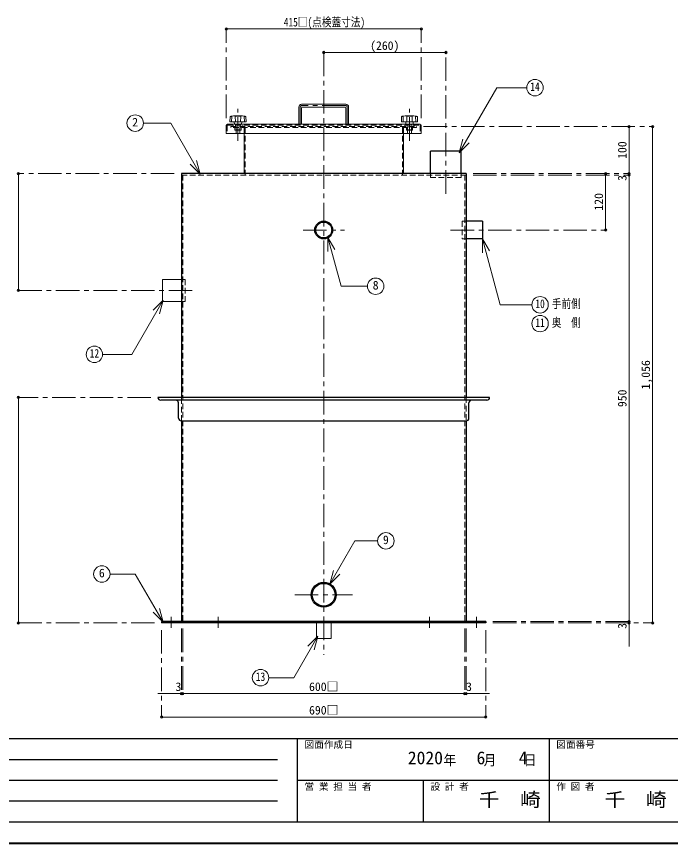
# Model space of a CAD drawing. Units: millimetres at full size, sheet at 1:10. Extents: x -2123 to 1927, y -1358 to 1452.
# Drawn here: x -752 to 640, y -1358 to 401 of the extents above; entities that cross this region are included whole.
import ezdxf
from ezdxf.enums import TextEntityAlignment as Align

# ---------------------------------------------------------------- set-up
doc = ezdxf.new("R2010")
doc.units = ezdxf.units.MM
doc.header["$LTSCALE"] = 10
doc.header["$PDMODE"] = 32
doc.header["$PDSIZE"] = 5
doc.linetypes.add('CHAIN1', pattern=[8, 5, -1, 1, -1])
doc.linetypes.add('DASHED1', pattern=[1.8, 1.2, -0.6])
doc.layers.add('0-0', color=7, linetype='Continuous', lineweight=18)
doc.styles.add('ＭＳ ゴシック', font='')
doc.styles.get('ＭＳ ゴシック').set_extended_font_data('MS Gothic')

msp = doc.modelspace()

# ---------------------------------------------------------------- linework, layer by layer
at = {"layer": '0-0', "color": 4, "linetype": 'CHAIN1', "lineweight": 9}
for p, q in [((-305.3, 184.91), (-305.3, 374.51)), ((109.7, 184.91), (109.7, 374.51)), ((-97.8, 324.51), (-97.8, -957.09)), ((162.2, 23.91), (162.2, 324.51)), ((-50.8, 211.51), (-144.8, 211.51)), ((-280.3, 136.91), (-280.3, 204.51)), ((-147.8, 208.51), (-147.8, 171.91)), ((-47.8, 208.51), (-47.8, 171.91)), ((84.7, 136.91), (84.7, 204.51)), ((114.7, 166.91), (602.2, 166.91)), ((-415.8, 66.91), (-747.8, 66.91)), ((220.2, 66.91), (552.2, 66.91)), ((220.2, 63.91), (552.2, 63.91)), ((-141.8, -53.09), (-53.8, -53.09)), ((172.2, -53.09), (502.2, -53.09)), ((-747.8, -181.59), (-367.8, -181.59)), ((-465.8, -409.09), (-747.8, -409.09)), ((-159.3, -829.09), (-36.3, -829.09)), ((-422.8, -876.09), (-422.8, -899.09)), ((-322.8, -876.09), (-322.8, -899.09)), ((127.2, -876.09), (127.2, -899.09)), ((227.2, -876.09), (227.2, -899.09)), ((-457.8, -889.09), (-747.8, -889.09)), ((262.2, -886.09), (552.2, -886.09)), ((262.2, -889.09), (602.2, -889.09)), ((-442.8, -904.09), (-442.8, -1089.29)), ((-400.8, -901.09), (-400.8, -1039.29)), ((-397.8, -901.09), (-397.8, -1039.29)), ((202.2, -901.09), (202.2, -1039.29)), ((205.2, -901.09), (205.2, -1039.29)), ((247.2, -904.09), (247.2, -1089.29))]:
    msp.add_line(p, q, dxfattribs=at)
at = {"layer": '0-0', "color": 4, "lineweight": 9}
for p, q in [((-305.3, 374.51), (109.7, 374.51)), ((162.2, 324.51), (-97.8, 324.51)), ((552.2, 66.91), (552.2, 166.91)), ((602.2, -889.09), (602.2, 166.91)), ((-267.3, 151.91), (-267.3, 66.91)), ((71.7, 151.91), (71.7, 66.91)), ((-747.8, 66.91), (-747.8, -181.59)), ((502.2, -53.09), (502.2, 66.91)), ((552.2, 66.91), (552.2, 63.91)), ((552.2, -886.09), (552.2, 63.91)), ((-747.8, -409.09), (-747.8, -889.09)), ((552.2, -886.09), (552.2, -939.09)), ((-397.8, -1039.29), (-450.8, -1039.29)), ((-397.8, -1039.29), (202.2, -1039.29)), ((202.2, -1039.29), (255.2, -1039.29)), ((-442.8, -1089.29), (247.2, -1089.29))]:
    msp.add_line(p, q, dxfattribs=at)
at = {"layer": '0-0'}
for p, q in [((190.74, 110.87), (270.86, 249.64)), ((334.29, 249.64), (270.86, 249.64)), ((-144.8, 214.51), (-50.8, 214.51)), ((-150.8, 208.51), (-150.8, 171.91)), ((-144.8, 207.01), (-144.8, 171.91)), ((-143.3, 208.51), (-52.3, 208.51)), ((-50.8, 207.01), (-50.8, 171.91)), ((-44.8, 208.51), (-44.8, 171.91)), ((-297.47, 177.13), (-297.13, 187.64)), ((-297.07, 176.71), (-263.53, 176.71)), ((-289.71, 189.5), (-295.62, 189.19)), ((-293.85, 176.71), (-293.46, 188.35)), ((-271.31, 189.51), (-289.29, 189.51)), ((-287.93, 172.28), (-288.3, 176.71)), ((-285.78, 176.71), (-286.17, 188.35)), ((-274.82, 176.71), (-274.43, 188.35)), ((-272.67, 172.28), (-272.3, 176.71)), ((-270.89, 189.5), (-264.98, 189.19)), ((-266.75, 176.71), (-267.14, 188.35)), ((-263.13, 177.13), (-263.47, 187.64)), ((67.53, 177.13), (67.87, 187.64)), ((101.47, 176.71), (67.93, 176.71)), ((75.29, 189.5), (69.38, 189.19)), ((71.15, 176.71), (71.54, 188.35)), ((75.71, 189.51), (93.69, 189.51)), ((77.07, 172.28), (76.7, 176.71)), ((79.22, 176.71), (78.83, 188.35)), ((90.18, 176.71), (90.57, 188.35)), ((92.33, 172.28), (92.7, 176.71)), ((94.11, 189.5), (100.02, 189.19)), ((98.25, 176.71), (97.86, 188.35)), ((101.87, 177.13), (101.53, 187.64)), ((-481.56, 174.23), (-423.53, 174.23)), ((-361, 65.93), (-423.53, 174.23)), ((-305.3, 169.91), (-305.3, 151.91)), ((107.7, 171.91), (-303.3, 171.91)), ((109.7, 169.91), (109.7, 151.91)), ((109.7, 151.91), (-305.3, 151.91)), ((190.74, 110.87), (198.5, 139.84)), ((190.74, 110.87), (211.95, 132.08)), ((-361, 65.93), (-368.76, 94.9)), ((-361, 65.93), (-382.21, 87.14)), ((-88.82, -68.69), (-73.82, -94.67)), ((-88.82, -68.69), (-88.82, -98.69)), ((239.93, -71.7), (254.93, -97.68)), ((239.93, -71.7), (239.93, -101.7)), ((239.93, -71.7), (277.57, -212.17)), ((-440.8, -158.09), (-440.8, -205.09)), ((-400.8, -158.09), (-440.8, -158.09)), ((-439.86, -202.67), (-506.23, -317.62)), ((-439.86, -202.67), (-461.07, -223.88)), ((-439.86, -202.67), (-447.63, -231.64)), ((-400.8, -205.09), (-440.8, -205.09)), ((345.25, -212.17), (277.57, -212.17)), ((-506.23, -317.62), (-568.38, -317.62)), ((-84.99, -806.64), (-31.68, -714.31)), ((17.01, -714.31), (-31.68, -714.31)), ((-498.86, -784.91), (-552.56, -784.91)), ((-439.58, -887.59), (-498.86, -784.91)), ((-84.99, -806.64), (-77.22, -777.66)), ((-84.99, -806.64), (-63.77, -785.42)), ((-439.58, -887.59), (-447.34, -858.61)), ((-439.58, -887.59), (-460.79, -866.37)), ((-113.3, -922.09), (-113.3, -889.09)), ((-82.3, -922.09), (-82.3, -889.09)), ((-110.67, -917.33), (-161.57, -1005.5)), ((-110.67, -917.33), (-131.88, -938.54)), ((-110.67, -917.33), (-118.43, -946.31)), ((-113.3, -922.09), (-82.3, -922.09)), ((-161.57, -1005.5), (-214.77, -1005.5))]:
    msp.add_line(p, q, dxfattribs=at)
at = {"layer": '0-0', "color": 4, "linetype": 'DASHED1', "lineweight": 9}
for p, q in [((-303.3, 169.91), (106.7, 169.91)), ((-303.3, 168.91), (-303.3, 151.91)), ((-295.3, 166.91), (-295.3, 164.91)), ((-290.3, 166.91), (-290.3, 169.91)), ((-286.8, 164.61), (-286.8, 159.91)), ((-285.3, 164.91), (-285.3, 171.91)), ((-284.3, 152.41), (-284.3, 171.91)), ((-280.3, 164.61), (-280.3, 159.91)), ((-276.3, 152.41), (-276.3, 171.91)), ((-275.3, 164.91), (-275.3, 171.91)), ((-274.05, 159.41), (-273.8, 159.91)), ((-273.8, 164.61), (-273.8, 159.91)), ((-270.3, 166.91), (-270.3, 169.91)), ((-267.3, 163.91), (-267.3, 151.91)), ((-265.3, 164.91), (-265.3, 63.91)), ((69.7, 164.91), (69.7, 63.91)), ((71.7, 163.91), (71.7, 151.91)), ((74.7, 166.91), (74.7, 169.91)), ((78.2, 164.61), (78.2, 159.91)), ((78.45, 159.41), (78.2, 159.91)), ((79.7, 164.91), (79.7, 171.91)), ((80.7, 152.41), (80.7, 171.91)), ((84.7, 164.61), (84.7, 159.91)), ((88.7, 152.41), (88.7, 171.91)), ((89.7, 164.91), (89.7, 171.91)), ((91.2, 164.61), (91.2, 159.91)), ((94.7, 166.91), (94.7, 169.91)), ((107.7, 168.91), (107.7, 151.91)), ((-276.3, 152.41), (-284.3, 152.41)), ((-283.8, 151.91), (-284.3, 152.41)), ((-276.3, 152.41), (-276.8, 151.91)), ((80.7, 152.41), (81.2, 151.91)), ((80.7, 152.41), (88.7, 152.41)), ((88.2, 151.91), (88.7, 152.41)), ((-400.8, -158.09), (-392.8, -158.09)), ((-392.8, -158.09), (-392.8, -205.09)), ((-400.8, -205.09), (-392.8, -205.09)), ((-429.8, -886.09), (-429.8, -889.09)), ((-415.8, -886.09), (-415.8, -889.09)), ((-113.3, -889.09), (-113.3, -886.09)), ((-82.3, -889.09), (-82.3, -886.09)), ((220.2, -886.09), (220.2, -889.09)), ((234.2, -886.09), (234.2, -889.09))]:
    msp.add_line(p, q, dxfattribs=at)
at = {"layer": '0-0', "color": 5, "lineweight": 25}
for p, q in [((129.7, 66.91), (129.7, 114.91)), ((194.7, 114.91), (129.7, 114.91)), ((194.7, 66.91), (194.7, 114.91)), ((205.2, 66.91), (-400.8, 66.91)), ((-400.8, 66.91), (-400.8, -409.09)), ((205.2, 66.91), (205.2, -409.09)), ((240.2, -34.09), (205.2, -34.09)), ((255.2, -409.09), (-450.8, -409.09)), ((249.2, -415.09), (-444.8, -415.09)), ((-406.8, -453.09), (-406.8, -421.09)), ((211.2, -453.09), (211.2, -421.09)), ((-400.8, -459.09), (-400.8, -886.09)), ((-400.8, -459.09), (205.2, -459.09)), ((205.2, -459.09), (205.2, -886.09)), ((-442.8, -886.09), (-442.8, -889.09)), ((247.2, -886.09), (-442.8, -886.09)), ((247.2, -889.09), (-442.8, -889.09)), ((247.2, -886.09), (247.2, -889.09))]:
    msp.add_line(p, q, dxfattribs=at)
at = {"layer": '0-0', "linetype": 'DASHED1'}
for p, q in [((205.2, 63.91), (-400.8, 63.91)), ((-397.8, 63.91), (-397.8, -886.09)), ((129.7, 58.91), (129.7, 66.91)), ((194.7, 58.91), (129.7, 58.91)), ((194.7, 58.91), (194.7, 66.91)), ((202.2, 63.91), (202.2, -886.09)), ((205.2, -72.09), (197.2, -72.09)), ((-400.8, -459.09), (-400.8, -409.09)), ((205.2, -409.09), (205.2, -459.09)), ((-329.8, -886.09), (-329.8, -889.09)), ((-315.8, -886.09), (-315.8, -889.09)), ((120.2, -886.09), (120.2, -889.09)), ((134.2, -886.09), (134.2, -889.09))]:
    msp.add_line(p, q, dxfattribs=at)
at = {"layer": '0-0', "color": 6, "lineweight": 25}
for p, q in [((-2077.8, -1134.52), (1882.2, -1134.52)), ((-153.52, -1313.09), (-153.52, -1134.52)), ((382.2, -1134.52), (382.2, -1313.09)), ((-1124.94, -1179.16), (-196.37, -1179.16)), ((-196.37, -1223.8), (-1124.94, -1223.8)), ((1882.2, -1223.8), (-153.52, -1223.8)), ((114.34, -1313.09), (114.34, -1223.8)), ((-196.37, -1268.44), (-1124.94, -1268.44)), ((1882.2, -1313.09), (-2077.8, -1313.09))]:
    msp.add_line(p, q, dxfattribs=at)
at = {"layer": '0-0', "color": 1, "lineweight": 40}
msp.add_line((1927.2, -1358.09), (-2122.8, -1358.09), dxfattribs=at)
at = {"layer": '0-0', "color": 4, "linetype": 'DASHED1', "lineweight": 9}
for points in [[(-295.3, 166.91), (99.7, 166.91), (99.7, 164.91), (-295.3, 164.91)], [(-274.05, 159.41), (-286.55, 159.41), (-286.8, 159.91)], [(78.45, 159.41), (90.95, 159.41), (91.2, 159.91)]]:
    msp.add_lwpolyline(points, dxfattribs=at)
at = {"layer": '0-0', "linetype": 'DASHED1'}
msp.add_lwpolyline([(205.2, -34.09), (197.2, -34.09), (197.2, -72.09)], dxfattribs=at)
at = {"layer": '0-0', "color": 5, "lineweight": 25}
msp.add_lwpolyline([(240.2, -34.09), (240.2, -72.09), (205.2, -72.09)], dxfattribs=at)
at = {"layer": '0-0'}
msp.add_lwpolyline([(-88.82, -68.69), (-60.95, -172.7), (-4.78, -172.7)], dxfattribs=at)
for centre in [(351.79, 249.64), (-499.06, 174.23), (12.72, -172.7), (362.75, -212.17), (362.75, -252.17), (-585.88, -317.62), (34.51, -714.31), (-570.06, -784.91), (-232.27, -1005.5)]:
    msp.add_circle(centre, 17.5, dxfattribs=at)
at = {"layer": '0-0', "color": 5, "lineweight": 25}
for centre, radius in [((-97.8, -53.09), 19), ((-97.8, -53.09), 17), ((-97.8, -829.09), 26.5), ((-97.8, -829.09), 24.3)]:
    msp.add_circle(centre, radius, dxfattribs=at)
at = {"layer": '0-0'}
for centre, radius, start, end in [((-144.8, 208.51), 6, 90, 180), ((-50.8, 208.51), 6, 0, 90), ((-143.3, 207.01), 1.5, 90, 180), ((-52.3, 207.01), 1.5, 0, 90), ((-297.07, 177.11), 0.4, 178.15415, 270), ((-295.53, 187.59), 1.6, 93.01913, 178.15415), ((-295.91, 187.06), 1.66, 93.02757, 128.73305), ((-295.84, 180.75), 7.97, 72.62002, 91.09064), ((-289.29, 181.51), 8, 90, 93.01913), ((-285.77, 188.36), 0.4, 97.29873, 181.90915), ((-280.3, 145.64), 43.47, 82.70127, 97.29873), ((-274.83, 188.36), 0.4, 358.09085, 82.70127), ((-271.31, 181.51), 8, 86.98087, 90), ((-264.76, 180.75), 7.97, 88.90936, 107.37998), ((-265.07, 187.59), 1.6, 1.84585, 86.98087), ((-264.7, 187.06), 1.66, 51.26695, 86.97243), ((-263.53, 177.11), 0.4, 270, 1.84585), ((67.93, 177.11), 0.4, 178.15415, 270), ((69.47, 187.59), 1.6, 93.01913, 178.15415), ((69.09, 187.06), 1.66, 93.02757, 128.73305), ((69.16, 180.75), 7.97, 72.62002, 91.09064), ((75.71, 181.51), 8, 90, 93.01913), ((79.23, 188.36), 0.4, 97.29873, 181.90915), ((84.7, 145.64), 43.47, 82.70127, 97.29873), ((90.17, 188.36), 0.4, 358.09085, 82.70127), ((93.69, 181.51), 8, 86.98087, 90), ((100.24, 180.75), 7.97, 88.90936, 107.37998), ((99.93, 187.59), 1.6, 1.84585, 86.98087), ((100.3, 187.06), 1.66, 51.26695, 86.97243), ((101.47, 177.11), 0.4, 270, 1.84585), ((-303.3, 169.91), 2, 90, 180), ((-287.53, 172.31), 0.4, 184.76364, 270), ((-273.07, 172.31), 0.4, 270, 355.23636), ((77.47, 172.31), 0.4, 184.76364, 270), ((91.93, 172.31), 0.4, 270, 355.23636), ((107.7, 169.91), 2, 0, 90)]:
    msp.add_arc(centre, radius, start, end, dxfattribs=at)
at = {"layer": '0-0', "color": 4, "linetype": 'CHAIN1', "lineweight": 9}
for centre, start, end in [((-144.8, 208.51), 90, 180), ((-50.8, 208.51), 0, 90)]:
    msp.add_arc(centre, 3, start, end, dxfattribs=at)
at = {"layer": '0-0', "color": 4, "linetype": 'DASHED1', "lineweight": 9}
for centre, radius, start, end in [((-302.3, 168.91), 1, 90, 180), ((-286.5, 164.61), 0.3, 90, 180), ((-290.48, 247.86), 88.54, 272.54473, 276.60311), ((-280.6, 164.61), 0.3, 0, 90), ((-280, 164.61), 0.3, 90, 180), ((-270.12, 247.86), 88.54, 263.39689, 267.45527), ((-274.1, 164.61), 0.3, 0, 90), ((-268.3, 163.91), 1, 0, 90), ((-267.3, 164.91), 2, 0, 90), ((71.7, 164.91), 2, 90, 180), ((72.7, 163.91), 1, 90, 180), ((78.5, 164.61), 0.3, 90, 180), ((74.52, 247.86), 88.54, 272.54473, 276.60311), ((84.4, 164.61), 0.3, 0, 90), ((85, 164.61), 0.3, 90, 180), ((94.88, 247.86), 88.54, 263.39689, 267.45527), ((90.9, 164.61), 0.3, 0, 90), ((106.7, 168.91), 1, 0, 90)]:
    msp.add_arc(centre, radius, start, end, dxfattribs=at)
at = {"layer": '0-0', "color": 5, "lineweight": 25}
for centre, start, end in [((-444.8, -409.09), 180, 270), ((-412.8, -421.09), 0, 90), ((217.2, -421.09), 90, 180), ((249.2, -409.09), 270, 0), ((-400.8, -453.09), 180, 270), ((205.2, -453.09), 270, 0)]:
    msp.add_arc(centre, 6, start, end, dxfattribs=at)
at = {"layer": '0-0', "color": 1}
for p in [(-305.3, 374.51), (109.7, 374.51), (-97.8, 324.51), (162.2, 324.51), (552.2, 166.91), (602.2, 166.91), (-747.8, 66.91), (502.2, 66.91), (552.2, 66.91), (552.2, 63.91), (502.2, -53.09), (-747.8, -181.59), (-747.8, -409.09), (-747.8, -889.09), (552.2, -886.09), (552.2, -889.09), (602.2, -889.09), (-400.8, -1039.29), (-397.8, -1039.29), (202.2, -1039.29), (205.2, -1039.29), (-442.8, -1089.29), (247.2, -1089.29)]:
    msp.add_point(p, dxfattribs=at)

# ---------------------------------------------------------------- texts
at = {"layer": '0-0', "style": 'ＭＳ ゴシック'}
for s, height, width, p in [('415□(点検蓋寸法)', 18.33, 0.8, (-182.8, 374.51)), ('14', 18.33, 0.8, (341.79, 237.14)), ('10', 18.33, 0.8, (352.75, -224.67)), ('手前側', 18.33, 0.8, (387.75, -224.67)), ('11', 18.33, 0.8, (352.75, -264.67)), ('奥\u3000側', 18.33, 0.8, (387.75, -264.67)), ('12', 18.33, 0.8, (-595.88, -330.12)), ('13', 18.33, 0.8, (-242.27, -1018)), ('千\u3000崎', 29.33, 1.1, (232.2, -1288.44)), ('千\u3000崎', 29.33, 1.1, (500.06, -1288.44))]:
    msp.add_text(s, height=height, dxfattribs=dict(at, width=width)).set_placement(p, align=Align.BOTTOM_LEFT)
for s, height, p in [('(260)', 18.33, (0.95, 324.51)), ('2', 18.33, (-505.31, 161.73)), ('8', 18.33, (6.47, -185.2)), ('9', 18.33, (28.26, -726.81)), ('6', 18.33, (-576.31, -797.41)), ('3', 18.33, (-413.3, -1039.29)), ('600□', 18.33, (-129.05, -1039.29)), ('3', 18.33, (205.2, -1039.29)), ('690□', 18.33, (-129.05, -1089.29)), ('図面作成日', 14.66, (-138.52, -1159.52)), ('図面番号', 14.66, (397.2, -1159.52)), ('2020', 27.49, (81.2, -1197.91)), ('6', 27.49, (227.45, -1197.91)), ('4', 27.49, (317.45, -1197.91)), ('営 業 担 当 者', 14.66, (-138.52, -1248.8)), ('設 計 者', 14.66, (129.34, -1248.8)), ('作 図 者', 14.66, (397.2, -1248.8))]:
    msp.add_text(s, height=height, dxfattribs=at).set_placement(p, align=Align.BOTTOM_LEFT)
for s, p in [('100', (552.2, 98.16)), ('3', (552.2, 51.41)), ('120', (502.2, -11.84)), ('1,056', (602.2, -392.34)), ('950', (552.2, -429.84)), ('3', (552.2, -901.59))]:
    msp.add_text(s, height=18.33, rotation=90, dxfattribs=at).set_placement(p, align=Align.BOTTOM_LEFT)
at = {"layer": '0-0', "insert": (157.2, -1194.16), "char_height": 21.99, "attachment_point": 7, "style": 'ＭＳ ゴシック'}
msp.add_mtext('\\T1.27;\\W0.9;年\\~\\~\\~月\\~\\~\\~日', dxfattribs=at)

doc.saveas('drawing.dxf')
